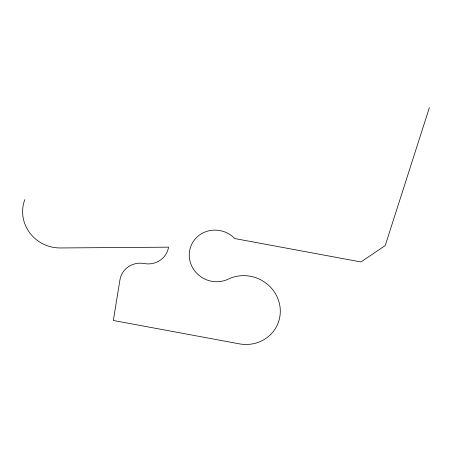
<?xml version="1.0" encoding="UTF-8"?>
<svg xmlns="http://www.w3.org/2000/svg" width="452" height="452" viewBox="0 0 452 452"><rect width="100%" height="100%" fill="white"/><g stroke="black" fill="none" stroke-linecap="round" stroke-linejoin="round"><path stroke-width="0.68" d="M429.4 107.531L385.234 245.572L360.922 261.951L234.887 238.577A26.775 25.606 24.4 0 0 199.185 235.272A26.775 25.606 24.4 0 0 193.62 269.381A26.775 25.606 24.4 0 0 228.271 279.127A35.702 34.143 24.4 0 1 279.822 305.535A35.702 34.143 24.4 0 1 239.351 343.853L113.316 320.479L119.938 279.924A21.419 20.487 24.4 0 1 144.25 263.544A21.419 20.487 24.4 0 0 168.562 247.165L60.229 247.956A36.409 34.815 24.4 0 1 24.832 199.609"/></g></svg>
